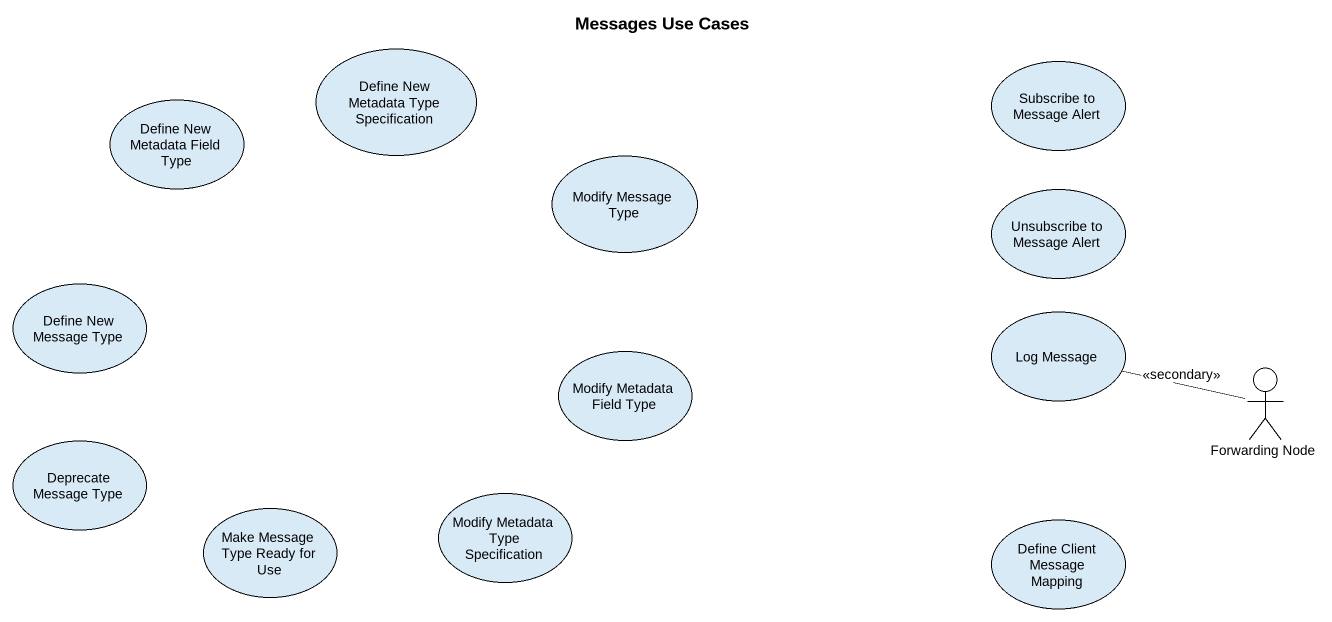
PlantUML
@startuml
title Messages Use Cases
usecase "Define New Metadata Type Specification" as Define_New_Metadata_Type
usecase "Subscribe to Message Alert" as Subscribe_to_Message_Alert
usecase "Define New Metadata Field Type" as Define_New_Metadata_Field
usecase "Modify Message Type" as Modify_Message_Type
usecase "Unsubscribe to Message Alert" as Unsubscribe_to_Message_Alert
usecase "Define New Message Type" as Define_New_Message_Type
usecase "Log Message" as Log_Message
usecase "Modify Metadata Field Type" as Modify_Metadata_Field_Type
actor "Forwarding Node" as Forwarding_Node
usecase "Deprecate Message Type" as Deprecate_Message_Type
usecase "Modify Metadata Type Specification" as Modify_Metadata_Type
usecase "Make Message Type Ready for Use" as Make_Message_Type_Ready_for
usecase "Define Client Message Mapping" as Define_Client_Message
Log_Message -right- Forwarding_Node : <<secondary>>
@enduml
